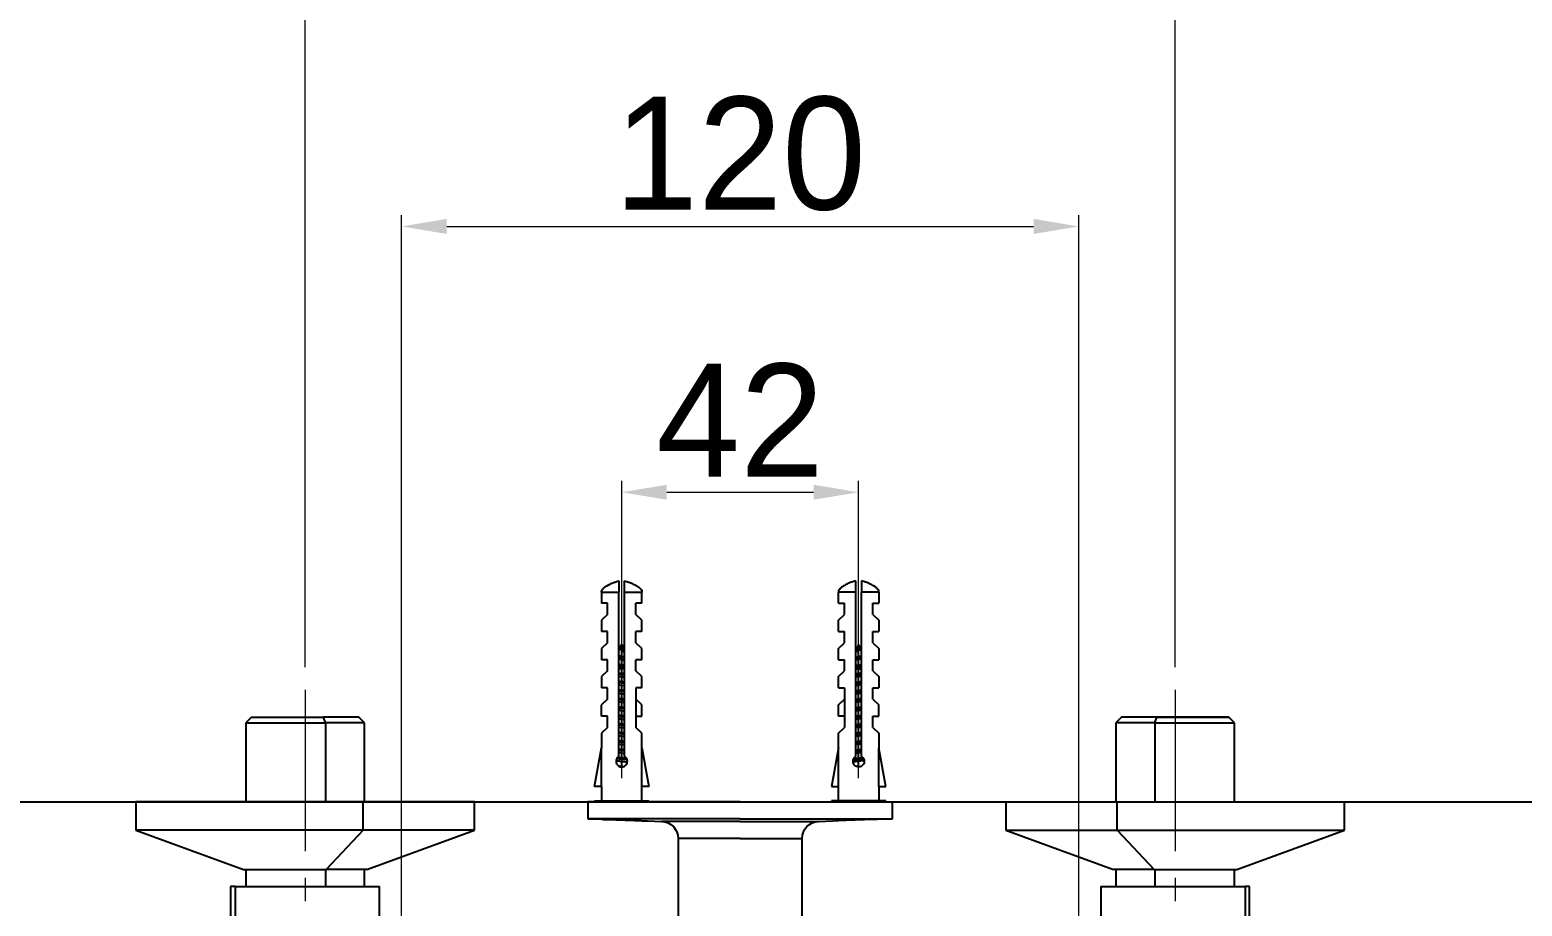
# Model space of a CAD drawing. Extents: x 0 to 3160, y 0 to 2315.
# Drawn here: x 821.4 to 1085.9, y 1824.3 to 1979.6 of the extents above; entities that cross this region are included whole.
import ezdxf

# ---------------------------------------------------------------- set-up
doc = ezdxf.new("R2010")
doc.units = 0
doc.header["$LTSCALE"] = 3
doc.header["$MEASUREMENT"] = 0
doc.header["$PDMODE"] = 3
doc.header["$PDSIZE"] = -10
doc.linetypes.add('CENTER2', pattern=[28.575, 19.05, -3.175, 3.175, -3.175])
doc.layers.get('0').update_dxf_attribs({"linetype": 'CONTINUOUS'})
doc.layers.get('DEFPOINTS').update_dxf_attribs({"linetype": 'CONTINUOUS'})
doc.layers.add('1', color=7, linetype='CONTINUOUS', true_color=0xffffff)
doc.layers.add('Cneter', color=1, linetype='CENTER2', lineweight=13)
doc.styles.add('Daelim Dimension', font='')
doc.styles.get('Daelim Dimension').set_extended_font_data('나눔고딕')
doc.dimstyles.new('DEFAULT', dxfattribs={"dimscale": 2, "dimtxt": 2, "dimasz": 2, "dimexe": 0, "dimexo": 2, "dimgap": 1, "dimtad": 1, "dimdec": 1, "dimzin": 9, "dimdsep": 46, "dimtxsty": 'Daelim Dimension', "dimcen": 0.5, "dimclrd": 252, "dimclre": 252, "dimclrt": 3, "dimadec": 1, "dimazin": 0, "dimtfac": 1, "dimtdec": 1, "dimtix": 1, "dimtmove": 0, "dimatfit": 3, "dimfxl": 1, "dimtolj": 1, "dimtzin": 1, "dimlwd": 9, "dimlwe": 9, "dimarcsym": 0})

# ---------------------------------------------------------------- blocks, each defined once
blk = doc.blocks.new('*D5')
at = {"color": 5, "lineweight": 9, "ltscale": 0.5, "transparency": 16777216}
for p, q in [((887.26, 1805.84), (887.26, 1946.78)), ((1007.26, 1805.84), (1007.26, 1946.78)), ((895.26, 1944.78), (999.26, 1944.78))]:
    blk.add_line(p, q, dxfattribs=at)
at = {"color": 5, "ltscale": 0.5, "transparency": 16777216}
for points in [[(895.26, 1946.12), (895.26, 1943.45), (887.26, 1944.78)], [(999.26, 1946.12), (999.26, 1943.45), (1007.26, 1944.78)]]:
    blk.add_solid(points, dxfattribs=at)
at = {"layer": 'DEFPOINTS', "color": 0, "ltscale": 0.5, "transparency": 16777216}
for p in [(1007.26, 1944.78), (887.26, 1801.84), (1007.26, 1801.84)]:
    blk.add_point(p, dxfattribs=at)
at = {"color": 7, "ltscale": 0.5, "transparency": 16777216, "insert": (947.26, 1957.63), "char_height": 20, "attachment_point": 5, "style": 'Daelim Dimension'}
blk.add_mtext('\\A1;120', dxfattribs=at)
blk = doc.blocks.new('*D6')
at = {"color": 5, "lineweight": 9, "ltscale": 0.5, "transparency": 16777216}
for p, q in [((870.16, 1866.65), (870.16, 2005.61)), ((1024.36, 1866.65), (1024.36, 2005.61)), ((1016.36, 2003.61), (878.16, 2003.61))]:
    blk.add_line(p, q, dxfattribs=at)
at = {"color": 5, "ltscale": 0.5, "transparency": 16777216}
for points in [[(878.16, 2004.95), (878.16, 2002.28), (870.16, 2003.61)], [(1016.36, 2004.95), (1016.36, 2002.28), (1024.36, 2003.61)]]:
    blk.add_solid(points, dxfattribs=at)
at = {"layer": 'DEFPOINTS', "color": 0, "ltscale": 0.5, "transparency": 16777216}
for p in [(870.16, 2003.61), (870.16, 1862.65), (1024.36, 1862.65)]:
    blk.add_point(p, dxfattribs=at)
at = {"color": 7, "ltscale": 0.5, "transparency": 16777216, "insert": (947.26, 2016.5), "char_height": 20, "attachment_point": 5, "style": 'Daelim Dimension'}
blk.add_mtext('\\A1;150~210', dxfattribs=at)
blk = doc.blocks.new('*D8')
at = {"color": 5, "lineweight": 9, "ltscale": 0.5, "transparency": 16777216}
for p, q in [((926.26, 1846.99), (926.26, 1899.67)), ((968.26, 1846.99), (968.26, 1899.67)), ((934.26, 1897.67), (960.26, 1897.67))]:
    blk.add_line(p, q, dxfattribs=at)
at = {"color": 5, "ltscale": 0.5, "transparency": 16777216}
for points in [[(934.26, 1899), (934.26, 1896.34), (926.26, 1897.67)], [(960.26, 1899), (960.26, 1896.34), (968.26, 1897.67)]]:
    blk.add_solid(points, dxfattribs=at)
at = {"layer": 'DEFPOINTS', "color": 0, "ltscale": 0.5, "transparency": 16777216}
for p in [(968.26, 1897.67), (926.26, 1842.99), (968.26, 1842.99)]:
    blk.add_point(p, dxfattribs=at)
at = {"color": 7, "ltscale": 0.5, "transparency": 16777216, "insert": (947.26, 1910.46), "char_height": 20, "attachment_point": 5, "style": 'Daelim Dimension'}
blk.add_mtext('\\A1;42', dxfattribs=at)

msp = doc.modelspace()

# ---------------------------------------------------------------- linework, layer by layer
at = {"ltscale": 0.5}
for p, q in [((1033.86, 1857.79), (1014.86, 1857.79)), ((613.27, 1842.79), (2093.12, 1842.79)), ((931.06, 1842.79), (921.46, 1842.79)), ((963.46, 1842.79), (973.06, 1842.79))]:
    msp.add_line(p, q, dxfattribs=at)
at = {"layer": '1', "color": 7, "linetype": 'Continuous'}
for p, q in [((922.66, 1879.99), (925.76, 1879.99)), ((922.66, 1879.99), (922.66, 1877.99)), ((923.76, 1877.99), (922.66, 1877.99)), ((923.76, 1875.99), (923.76, 1877.99)), ((925.76, 1850.86), (925.76, 1879.99)), ((926.76, 1879.99), (929.86, 1879.99)), ((926.76, 1850.86), (926.76, 1879.99)), ((928.76, 1875.99), (928.76, 1877.99)), ((929.86, 1877.99), (928.76, 1877.99)), ((929.86, 1877.99), (929.86, 1879.99)), ((967.76, 1879.99), (964.66, 1879.99)), ((964.66, 1877.99), (964.66, 1879.99)), ((964.66, 1877.99), (965.76, 1877.99)), ((965.76, 1875.99), (965.76, 1877.99)), ((967.76, 1850.86), (967.76, 1879.99)), ((968.76, 1850.86), (968.76, 1879.99)), ((971.86, 1879.99), (968.76, 1879.99)), ((970.76, 1877.99), (971.86, 1877.99)), ((970.76, 1875.99), (970.76, 1877.99)), ((971.86, 1879.99), (971.86, 1877.99)), ((923.76, 1875.99), (922.66, 1874.99)), ((929.86, 1874.99), (928.76, 1875.99)), ((964.66, 1874.99), (965.76, 1875.99)), ((970.76, 1875.99), (971.86, 1874.99)), ((922.66, 1874.99), (922.66, 1872.99)), ((923.76, 1872.99), (922.66, 1872.99)), ((923.76, 1870.99), (923.76, 1872.99)), ((928.76, 1870.99), (928.76, 1872.99)), ((929.86, 1872.99), (928.76, 1872.99)), ((929.86, 1872.99), (929.86, 1874.99)), ((964.66, 1872.99), (964.66, 1874.99)), ((964.66, 1872.99), (965.76, 1872.99)), ((965.76, 1870.99), (965.76, 1872.99)), ((970.76, 1872.99), (971.86, 1872.99)), ((970.76, 1870.99), (970.76, 1872.99)), ((971.86, 1874.99), (971.86, 1872.99)), ((923.76, 1870.99), (922.66, 1869.99)), ((922.66, 1869.99), (922.66, 1867.99)), ((926.11, 1870.26), (925.76, 1870.11)), ((925.76, 1869.52), (925.94, 1869.93)), ((925.85, 1870.01), (925.89, 1869.98)), ((926.08, 1870.25), (926.26, 1870.69)), ((926.26, 1870.69), (926.65, 1869.8)), ((926.26, 1870.69), (926.26, 1870.04)), ((929.86, 1869.99), (928.76, 1870.99)), ((929.86, 1867.99), (929.86, 1869.99)), ((964.66, 1869.99), (965.76, 1870.99)), ((964.66, 1867.99), (964.66, 1869.99)), ((968.26, 1870.69), (967.88, 1869.8)), ((968.45, 1870.25), (968.26, 1870.69)), ((968.26, 1870.69), (968.26, 1870.04)), ((968.42, 1870.26), (968.76, 1870.11)), ((968.76, 1869.52), (968.59, 1869.93)), ((968.68, 1870.01), (968.64, 1869.98)), ((970.76, 1870.99), (971.86, 1869.99)), ((971.86, 1869.99), (971.86, 1867.99)), ((923.76, 1867.99), (922.66, 1867.99)), ((923.76, 1865.99), (923.76, 1867.99)), ((926.26, 1868.59), (926.26, 1869.63)), ((926.26, 1867.06), (926.26, 1868.05)), ((928.76, 1865.99), (928.76, 1867.99)), ((929.86, 1867.99), (928.76, 1867.99)), ((964.66, 1867.99), (965.76, 1867.99)), ((965.76, 1865.99), (965.76, 1867.99)), ((968.26, 1868.59), (968.26, 1869.63)), ((968.26, 1867.06), (968.26, 1868.05)), ((970.76, 1867.99), (971.86, 1867.99)), ((970.76, 1865.99), (970.76, 1867.99)), ((923.76, 1865.99), (922.66, 1864.99)), ((922.66, 1864.99), (922.66, 1862.99)), ((926.26, 1866.4), (925.76, 1866.4)), ((926.76, 1866.4), (926.26, 1866.4)), ((926.26, 1865.55), (926.26, 1866.4)), ((926.26, 1864.07), (926.26, 1865)), ((929.86, 1864.99), (928.76, 1865.99)), ((929.86, 1862.99), (929.86, 1864.99)), ((964.66, 1864.99), (965.76, 1865.99)), ((964.66, 1862.99), (964.66, 1864.99)), ((967.76, 1866.4), (968.26, 1866.4)), ((968.26, 1865.55), (968.26, 1866.4)), ((968.26, 1866.4), (968.76, 1866.4)), ((968.26, 1864.07), (968.26, 1865)), ((970.76, 1865.99), (971.86, 1864.99)), ((971.86, 1864.99), (971.86, 1862.99)), ((923.76, 1862.99), (922.66, 1862.99)), ((923.76, 1860.99), (923.76, 1862.99)), ((926.26, 1862.57), (926.26, 1863.47)), ((926.26, 1861.07), (926.26, 1861.97)), ((928.76, 1862.99), (928.76, 1855.99)), ((929.86, 1862.99), (928.76, 1862.99)), ((964.66, 1862.99), (965.76, 1862.99)), ((965.76, 1862.99), (965.76, 1855.99)), ((968.26, 1862.57), (968.26, 1863.47)), ((968.26, 1861.07), (968.26, 1861.97)), ((970.76, 1862.99), (971.86, 1862.99)), ((970.76, 1860.99), (970.76, 1862.99)), ((923.76, 1860.99), (922.66, 1859.99)), ((922.66, 1857.99), (922.66, 1859.99)), ((926.26, 1859.57), (926.26, 1860.48)), ((929.86, 1859.99), (928.76, 1860.99)), ((929.86, 1857.99), (929.86, 1859.99)), ((964.66, 1859.99), (965.76, 1860.99)), ((964.66, 1857.99), (964.66, 1859.99)), ((968.26, 1859.57), (968.26, 1860.48)), ((970.76, 1860.99), (971.86, 1859.99)), ((971.86, 1857.99), (971.86, 1859.99)), ((860.66, 1857.79), (859.66, 1856.79)), ((859.66, 1856.79), (859.66, 1842.79)), ((859.66, 1856.79), (873.75, 1856.79)), ((860.66, 1857.79), (873.41, 1857.79)), ((873.75, 1856.79), (873.41, 1857.79)), ((879.66, 1857.79), (873.41, 1857.79)), ((873.75, 1856.79), (873.75, 1842.79)), ((880.66, 1856.79), (873.75, 1856.79)), ((880.66, 1856.79), (879.66, 1857.79)), ((880.66, 1842.79), (880.66, 1856.79)), ((923.76, 1857.99), (922.66, 1857.99)), ((923.76, 1855.99), (923.76, 1857.99)), ((926.26, 1858.07), (926.26, 1858.98)), ((926.26, 1856.56), (926.26, 1857.48)), ((928.76, 1857.99), (929.86, 1857.99)), ((965.76, 1857.99), (964.66, 1857.99)), ((968.26, 1858.07), (968.26, 1858.98)), ((968.26, 1856.56), (968.26, 1857.48)), ((970.76, 1857.99), (971.86, 1857.99)), ((970.76, 1855.99), (970.76, 1857.99)), ((1014.86, 1857.79), (1013.86, 1856.79)), ((1013.86, 1856.79), (1013.86, 1842.79)), ((1020.77, 1856.79), (1013.86, 1856.79)), ((1021.12, 1857.79), (1014.86, 1857.79)), ((1020.77, 1856.79), (1021.12, 1857.79)), ((1020.77, 1856.79), (1034.86, 1856.79)), ((1020.77, 1856.79), (1020.77, 1842.79)), ((1021.12, 1857.79), (1033.86, 1857.79)), ((1034.86, 1856.79), (1033.86, 1857.79)), ((1034.86, 1842.79), (1034.86, 1856.79)), ((923.76, 1855.99), (922.66, 1854.99)), ((922.66, 1854.99), (922.66, 1852.3)), ((926.26, 1855.06), (926.26, 1855.98)), ((926.26, 1853.56), (926.26, 1854.48)), ((929.86, 1854.99), (928.76, 1855.99)), ((929.86, 1852.3), (929.86, 1854.99)), ((964.66, 1854.99), (965.76, 1855.99)), ((964.66, 1852.3), (964.66, 1854.99)), ((968.26, 1855.06), (968.26, 1855.98)), ((968.26, 1853.56), (968.26, 1854.48)), ((970.76, 1855.99), (971.86, 1854.99)), ((971.86, 1854.99), (971.86, 1852.3)), ((921.46, 1845.49), (922.68, 1852.37)), ((922.68, 1845.49), (922.68, 1852.37)), ((926.26, 1852.06), (926.26, 1852.98)), ((926.26, 1850.56), (926.26, 1851.49)), ((929.85, 1845.49), (929.85, 1852.37)), ((929.85, 1852.37), (931.06, 1845.49)), ((964.68, 1852.37), (963.46, 1845.49)), ((964.68, 1845.49), (964.68, 1852.37)), ((968.26, 1852.06), (968.26, 1852.98)), ((968.26, 1850.56), (968.26, 1851.49)), ((971.85, 1845.49), (971.85, 1852.37)), ((973.06, 1845.49), (971.85, 1852.37)), ((926.26, 1849.06), (926.26, 1849.99)), ((968.26, 1849.06), (968.26, 1849.99)), ((922.68, 1845.49), (921.46, 1845.49)), ((922.66, 1845.49), (922.66, 1842.99)), ((931.06, 1845.49), (929.85, 1845.49)), ((929.86, 1842.99), (929.86, 1845.49)), ((963.46, 1845.49), (964.68, 1845.49)), ((964.66, 1842.99), (964.66, 1845.49)), ((971.85, 1845.49), (973.06, 1845.49)), ((971.86, 1845.49), (971.86, 1842.99)), ((840.16, 1842.79), (840.16, 1837.79)), ((880.42, 1842.79), (840.16, 1842.79)), ((880.42, 1837.79), (880.42, 1842.79)), ((900.16, 1842.79), (880.42, 1842.79)), ((900.16, 1837.79), (900.16, 1842.79)), ((920.26, 1842.79), (920.26, 1839.79)), ((947.26, 1842.79), (920.26, 1842.79)), ((921.46, 1842.79), (921.46, 1842.99)), ((921.46, 1842.99), (931.06, 1842.99)), ((931.06, 1842.79), (931.06, 1842.99)), ((947.26, 1842.79), (974.26, 1842.79)), ((963.46, 1842.79), (963.46, 1842.99)), ((973.06, 1842.99), (963.46, 1842.99)), ((973.06, 1842.79), (973.06, 1842.99)), ((974.26, 1839.79), (974.26, 1842.79)), ((994.36, 1842.79), (994.36, 1837.79)), ((994.36, 1842.79), (1014.1, 1842.79)), ((1014.1, 1842.79), (1054.36, 1842.79)), ((1014.1, 1837.79), (1014.1, 1842.79)), ((1054.36, 1837.79), (1054.36, 1842.79)), ((920.26, 1839.79), (922.66, 1839.71)), ((947.26, 1839.79), (920.26, 1839.79)), ((930.86, 1839.42), (933.37, 1839.33)), ((947.26, 1839.33), (933.37, 1839.33)), ((947.26, 1839.79), (974.26, 1839.79)), ((947.26, 1839.33), (961.16, 1839.33)), ((961.16, 1839.33), (963.66, 1839.42)), ((971.86, 1839.71), (974.26, 1839.79)), ((840.16, 1837.79), (859.21, 1830.79)), ((880.42, 1837.79), (840.16, 1837.79)), ((880.42, 1837.79), (873.91, 1830.79)), ((900.16, 1837.79), (880.42, 1837.79)), ((881.11, 1830.79), (900.16, 1837.79)), ((936.26, 1836.33), (936.26, 1786.19)), ((947.26, 1836.33), (936.26, 1836.33)), ((947.26, 1836.33), (958.26, 1836.33)), ((958.26, 1786.19), (958.26, 1836.33)), ((994.36, 1837.79), (1013.41, 1830.79)), ((994.36, 1837.79), (1014.1, 1837.79)), ((1014.1, 1837.79), (1020.62, 1830.79)), ((1014.1, 1837.79), (1054.36, 1837.79)), ((1035.31, 1830.79), (1054.36, 1837.79)), ((859.21, 1830.79), (873.91, 1830.79)), ((859.66, 1830.79), (859.66, 1827.79)), ((873.75, 1830.79), (873.75, 1827.79)), ((881.11, 1830.79), (873.91, 1830.79)), ((880.66, 1827.79), (880.66, 1830.79)), ((1020.62, 1830.79), (1013.41, 1830.79)), ((1013.86, 1830.79), (1013.86, 1827.79)), ((1020.62, 1830.79), (1035.31, 1830.79)), ((1020.77, 1830.79), (1020.77, 1827.79)), ((1034.86, 1827.79), (1034.86, 1830.79)), ((856.96, 1827.79), (856.96, 1796.79)), ((857.76, 1827.79), (856.96, 1827.79)), ((857.76, 1827.79), (883.36, 1827.79)), ((857.76, 1827.79), (857.76, 1820.54)), ((883.36, 1819.76), (883.36, 1827.79)), ((1011.16, 1827.79), (1011.16, 1819.76)), ((1011.16, 1827.79), (1036.77, 1827.79)), ((1036.77, 1827.79), (1036.77, 1820.54)), ((1037.56, 1827.79), (1036.77, 1827.79)), ((1037.56, 1796.79), (1037.56, 1827.79))]:
    msp.add_line(p, q, dxfattribs=at)
at = {"layer": '1', "color": 7, "linetype": 'Continuous', "extrusion": (0, 0, -1)}
for centre, start, end in [((-933.26, 1836.33), 92, 180), ((-961.26, 1836.33), 0, 88)]:
    msp.add_arc(centre, 3, start, end, dxfattribs=at)
at = {"layer": '1', "color": 7, "linetype": 'Continuous'}
for points, knots in [([(922.66, 1879.99), (922.66, 1880.11), (922.74, 1880.35), (923.08, 1880.72), (923.6, 1881.08), (924.2, 1881.4), (924.8, 1881.66), (925.33, 1881.85), (925.65, 1881.94), (925.76, 1881.96), (925.77, 1881.96)], [0, 0, 0, 0, 0.174868, 0.345446, 0.506184, 0.653063, 0.784052, 0.899005, 0.999131, 1, 1, 1, 1]), ([(922.66, 1879.99), (922.66, 1880.11), (922.74, 1880.35), (923.08, 1880.72), (923.59, 1881.08), (924.19, 1881.4), (924.79, 1881.66), (925.32, 1881.85), (925.65, 1881.94), (925.76, 1881.96), (925.77, 1881.96)], [0, 0, 0, 0, 0.173972, 0.344037, 0.504628, 0.651641, 0.782929, 0.898232, 0.998682, 1, 1, 1, 1]), ([(925.76, 1881.96), (925.76, 1881.94), (925.76, 1881.91), (925.76, 1881.8), (925.76, 1881.68), (925.76, 1881.39), (925.76, 1881.21), (925.76, 1880.83), (925.76, 1880.61), (925.76, 1880.26), (925.76, 1880.13), (925.76, 1879.99)], [0, 0, 0, 0, 0.118452, 0.118452, 0.370869, 0.370869, 0.615066, 0.615066, 0.855315, 0.855315, 1, 1, 1, 1]), ([(926.76, 1881.96), (926.76, 1881.96), (926.88, 1881.94), (927.21, 1881.85), (927.73, 1881.66), (928.34, 1881.4), (928.94, 1881.08), (929.45, 1880.72), (929.79, 1880.35), (929.86, 1880.11), (929.86, 1879.99)], [0, 0, 0, 0, 0.000834, 0.101332, 0.216692, 0.348043, 0.495128, 0.655797, 0.825944, 1, 1, 1, 1]), ([(926.76, 1879.99), (926.76, 1880.21), (926.76, 1880.44), (926.76, 1880.86), (926.76, 1881.06), (926.76, 1881.4), (926.76, 1881.56), (926.76, 1881.79), (926.76, 1881.88), (926.76, 1881.94), (926.76, 1881.95), (926.76, 1881.96)], [0, 0, 0, 0, 0.238866, 0.238866, 0.477697, 0.477697, 0.717085, 0.717085, 0.958428, 0.958428, 1, 1, 1, 1]), ([(967.76, 1881.96), (967.76, 1881.96), (967.65, 1881.94), (967.32, 1881.85), (966.79, 1881.66), (966.19, 1881.4), (965.59, 1881.08), (965.08, 1880.72), (964.74, 1880.35), (964.66, 1880.11), (964.66, 1879.99)], [0, 0, 0, 0, 0.000834, 0.101332, 0.216692, 0.348043, 0.495128, 0.655797, 0.825944, 1, 1, 1, 1]), ([(967.76, 1879.99), (967.76, 1880.21), (967.76, 1880.44), (967.76, 1880.86), (967.76, 1881.06), (967.76, 1881.4), (967.76, 1881.56), (967.76, 1881.79), (967.76, 1881.88), (967.76, 1881.94), (967.76, 1881.95), (967.76, 1881.96)], [0, 0, 0, 0, 0.238866, 0.238866, 0.477697, 0.477697, 0.717085, 0.717085, 0.958428, 0.958428, 1, 1, 1, 1]), ([(971.86, 1879.99), (971.86, 1880.11), (971.79, 1880.35), (971.44, 1880.72), (970.93, 1881.08), (970.33, 1881.4), (969.73, 1881.66), (969.2, 1881.85), (968.88, 1881.94), (968.76, 1881.96), (968.76, 1881.96)], [0, 0, 0, 0, 0.174868, 0.345446, 0.506184, 0.653063, 0.784052, 0.899005, 0.999131, 1, 1, 1, 1]), ([(971.86, 1879.99), (971.86, 1880.11), (971.79, 1880.35), (971.45, 1880.72), (970.94, 1881.08), (970.34, 1881.4), (969.73, 1881.66), (969.21, 1881.85), (968.88, 1881.94), (968.76, 1881.96), (968.76, 1881.96)], [0, 0, 0, 0, 0.173972, 0.344037, 0.504628, 0.651641, 0.782929, 0.898232, 0.998682, 1, 1, 1, 1]), ([(968.76, 1881.96), (968.76, 1881.94), (968.76, 1881.91), (968.76, 1881.8), (968.76, 1881.68), (968.76, 1881.39), (968.76, 1881.21), (968.76, 1880.83), (968.76, 1880.61), (968.76, 1880.26), (968.76, 1880.13), (968.76, 1879.99)], [0, 0, 0, 0, 0.118452, 0.118452, 0.370869, 0.370869, 0.615066, 0.615066, 0.855315, 0.855315, 1, 1, 1, 1]), ([(926.69, 1869.72), (926.68, 1869.73), (926.67, 1869.73), (926.56, 1869.76), (926.46, 1869.79), (926.27, 1869.84), (926.18, 1869.87), (926.02, 1869.93), (925.95, 1869.96), (925.89, 1869.99), (925.89, 1869.99), (925.89, 1869.99)], [0, 0, 0, 0, 0.039125, 0.039125, 0.377699, 0.377699, 0.696166, 0.696166, 0.996264, 0.996264, 1, 1, 1, 1]), ([(926.26, 1870.04), (926.24, 1870.06), (926.22, 1870.08), (926.17, 1870.13), (926.15, 1870.15), (926.12, 1870.19), (926.12, 1870.21), (926.11, 1870.23), (926.11, 1870.24), (926.11, 1870.25), (926.11, 1870.25), (926.11, 1870.26), (926.11, 1870.26), (926.11, 1870.26), (926.11, 1870.26), (926.11, 1870.26), (926.11, 1870.26), (926.11, 1870.26), (926.11, 1870.26), (926.11, 1870.26)], [0, 0, 0, 0, 0.270369, 0.270369, 0.64921, 0.64921, 0.812706, 0.812706, 0.91559, 0.91559, 0.968278, 0.968278, 0.98945, 0.98945, 0.996538, 0.996538, 0.998675, 0.998675, 1, 1, 1, 1]), ([(926.45, 1869.92), (926.43, 1869.93), (926.42, 1869.94), (926.37, 1869.97), (926.32, 1870), (926.28, 1870.04), (926.27, 1870.04), (926.26, 1870.04)], [0, 0, 0, 0, 0.21073, 0.21073, 0.896872, 0.896872, 1, 1, 1, 1]), ([(926.45, 1869.92), (926.47, 1869.91), (926.54, 1869.86), (926.65, 1869.79), (926.74, 1869.75), (926.76, 1869.74)], [0, 0, 0, 0, 0.262396, 0.798592, 1, 1, 1, 1]), ([(968.08, 1869.92), (968.06, 1869.91), (967.99, 1869.86), (967.88, 1869.79), (967.79, 1869.75), (967.76, 1869.74)], [0, 0, 0, 0, 0.262396, 0.798592, 1, 1, 1, 1]), ([(967.84, 1869.72), (967.85, 1869.73), (967.86, 1869.73), (967.96, 1869.76), (968.07, 1869.79), (968.26, 1869.84), (968.35, 1869.87), (968.51, 1869.93), (968.58, 1869.96), (968.64, 1869.99), (968.64, 1869.99), (968.64, 1869.99)], [0, 0, 0, 0, 0.039125, 0.039125, 0.377699, 0.377699, 0.696166, 0.696166, 0.996264, 0.996264, 1, 1, 1, 1]), ([(968.08, 1869.92), (968.09, 1869.93), (968.11, 1869.94), (968.16, 1869.97), (968.21, 1870), (968.25, 1870.04), (968.26, 1870.04), (968.26, 1870.04)], [0, 0, 0, 0, 0.21073, 0.21073, 0.896872, 0.896872, 1, 1, 1, 1]), ([(968.26, 1870.04), (968.29, 1870.06), (968.31, 1870.08), (968.36, 1870.13), (968.38, 1870.15), (968.4, 1870.19), (968.41, 1870.21), (968.42, 1870.23), (968.42, 1870.24), (968.42, 1870.25), (968.42, 1870.25), (968.42, 1870.26), (968.42, 1870.26), (968.42, 1870.26), (968.42, 1870.26), (968.42, 1870.26), (968.42, 1870.26), (968.42, 1870.26), (968.42, 1870.26), (968.42, 1870.26)], [0, 0, 0, 0, 0.270369, 0.270369, 0.64921, 0.64921, 0.812706, 0.812706, 0.91559, 0.91559, 0.968278, 0.968278, 0.98945, 0.98945, 0.996538, 0.996538, 0.998675, 0.998675, 1, 1, 1, 1]), ([(925.76, 1868.16), (925.86, 1868.14), (925.97, 1868.11), (926.14, 1868.07), (926.2, 1868.06), (926.26, 1868.05)], [0, 0, 0, 0, 0.653552, 0.653552, 1, 1, 1, 1]), ([(926.77, 1868.46), (926.76, 1868.47), (926.74, 1868.47), (926.62, 1868.5), (926.49, 1868.53), (926.26, 1868.59), (926.15, 1868.62), (925.94, 1868.67), (925.85, 1868.7), (925.77, 1868.72)], [0, 0, 0, 0, 0.044477, 0.044477, 0.386199, 0.386199, 0.700918, 0.700918, 1, 1, 1, 1]), ([(926.8, 1868.27), (926.7, 1868.28), (926.6, 1868.3), (926.32, 1868.34), (926.14, 1868.37), (925.91, 1868.4), (925.84, 1868.41), (925.78, 1868.42)], [0, 0, 0, 0, 0.297044, 0.297044, 0.81345, 0.81345, 1, 1, 1, 1]), ([(926.09, 1869.75), (926.1, 1869.75), (926.1, 1869.75), (926.14, 1869.71), (926.19, 1869.68), (926.25, 1869.64), (926.26, 1869.64), (926.26, 1869.63)], [0, 0, 0, 0, 0.089087, 0.089087, 0.868089, 0.868089, 1, 1, 1, 1]), ([(926.26, 1869.63), (926.27, 1869.63), (926.27, 1869.63), (926.29, 1869.62), (926.3, 1869.61), (926.38, 1869.57), (926.44, 1869.54), (926.55, 1869.48), (926.61, 1869.45), (926.7, 1869.4), (926.74, 1869.37), (926.77, 1869.35)], [0, 0, 0, 0, 0.020075, 0.020075, 0.10052, 0.10052, 0.418037, 0.418037, 0.734857, 0.734857, 1, 1, 1, 1]), ([(926.26, 1868.05), (926.27, 1868.05), (926.27, 1868.05), (926.29, 1868.04), (926.31, 1868.04), (926.39, 1868.02), (926.46, 1868.01), (926.61, 1867.97), (926.69, 1867.96), (926.77, 1867.94)], [0, 0, 0, 0, 0.024145, 0.024145, 0.120767, 0.120767, 0.509992, 0.509992, 1, 1, 1, 1]), ([(967.72, 1868.27), (967.82, 1868.28), (967.93, 1868.3), (968.21, 1868.34), (968.39, 1868.37), (968.62, 1868.4), (968.68, 1868.41), (968.74, 1868.42)], [0, 0, 0, 0, 0.297044, 0.297044, 0.81345, 0.81345, 1, 1, 1, 1]), ([(967.75, 1868.46), (967.77, 1868.47), (967.78, 1868.47), (967.91, 1868.5), (968.03, 1868.53), (968.27, 1868.59), (968.38, 1868.62), (968.58, 1868.67), (968.68, 1868.7), (968.76, 1868.72)], [0, 0, 0, 0, 0.044477, 0.044477, 0.386199, 0.386199, 0.700918, 0.700918, 1, 1, 1, 1]), ([(968.26, 1869.63), (968.26, 1869.63), (968.26, 1869.63), (968.24, 1869.62), (968.22, 1869.61), (968.15, 1869.57), (968.09, 1869.54), (967.98, 1869.48), (967.92, 1869.45), (967.83, 1869.4), (967.79, 1869.37), (967.76, 1869.35)], [0, 0, 0, 0, 0.020075, 0.020075, 0.10052, 0.10052, 0.418037, 0.418037, 0.734857, 0.734857, 1, 1, 1, 1]), ([(968.26, 1868.05), (968.26, 1868.05), (968.26, 1868.05), (968.23, 1868.04), (968.22, 1868.04), (968.13, 1868.02), (968.07, 1868.01), (967.92, 1867.97), (967.84, 1867.96), (967.76, 1867.94)], [0, 0, 0, 0, 0.024145, 0.024145, 0.120767, 0.120767, 0.509992, 0.509992, 1, 1, 1, 1]), ([(968.44, 1869.75), (968.43, 1869.75), (968.43, 1869.75), (968.38, 1869.71), (968.34, 1869.68), (968.28, 1869.64), (968.27, 1869.64), (968.26, 1869.63)], [0, 0, 0, 0, 0.089087, 0.089087, 0.868089, 0.868089, 1, 1, 1, 1]), ([(968.77, 1868.16), (968.67, 1868.14), (968.56, 1868.11), (968.39, 1868.07), (968.33, 1868.06), (968.26, 1868.05)], [0, 0, 0, 0, 0.653552, 0.653552, 1, 1, 1, 1]), ([(926.26, 1867.06), (926.25, 1867.06), (926.23, 1867.07), (926.14, 1867.08), (926.08, 1867.09), (925.92, 1867.12), (925.84, 1867.13), (925.75, 1867.15)], [0, 0, 0, 0, 0.096289, 0.096289, 0.482981, 0.482981, 1, 1, 1, 1]), ([(926.77, 1866.55), (926.71, 1866.56), (926.64, 1866.57), (926.38, 1866.6), (926.17, 1866.63), (925.9, 1866.66), (925.83, 1866.67), (925.75, 1866.68)], [0, 0, 0, 0, 0.18948, 0.18948, 0.77828, 0.77828, 1, 1, 1, 1]), ([(925.76, 1865.62), (925.77, 1865.61), (925.78, 1865.61), (925.95, 1865.59), (926.11, 1865.57), (926.26, 1865.55)], [0, 0, 0, 0, 0.067532, 0.067532, 1, 1, 1, 1]), ([(925.76, 1865.07), (925.76, 1865.07), (925.77, 1865.07), (925.93, 1865.05), (926.1, 1865.02), (926.26, 1865)], [0, 0, 0, 0, 0.019395, 0.019395, 1, 1, 1, 1]), ([(926.78, 1865.3), (926.54, 1865.32), (926.29, 1865.35), (925.95, 1865.38), (925.86, 1865.39), (925.77, 1865.4)], [0, 0, 0, 0, 0.727773, 0.727773, 1, 1, 1, 1]), ([(926.8, 1866.79), (926.66, 1866.8), (926.52, 1866.82), (926.18, 1866.86), (925.99, 1866.88), (925.8, 1866.9)], [0, 0, 0, 0, 0.421729, 0.421729, 1, 1, 1, 1]), ([(926.77, 1866.98), (926.76, 1866.98), (926.76, 1866.98), (926.59, 1867.01), (926.43, 1867.03), (926.26, 1867.06)], [0, 0, 0, 0, 0.028229, 0.028229, 1, 1, 1, 1]), ([(926.26, 1865), (926.39, 1864.98), (926.52, 1864.97), (926.69, 1864.94), (926.73, 1864.94), (926.77, 1864.93)], [0, 0, 0, 0, 0.73629, 0.73629, 1, 1, 1, 1]), ([(967.72, 1866.79), (967.86, 1866.8), (968.01, 1866.82), (968.34, 1866.86), (968.54, 1866.88), (968.73, 1866.9)], [0, 0, 0, 0, 0.421729, 0.421729, 1, 1, 1, 1]), ([(967.75, 1865.3), (967.99, 1865.32), (968.24, 1865.35), (968.58, 1865.38), (968.67, 1865.39), (968.76, 1865.4)], [0, 0, 0, 0, 0.727773, 0.727773, 1, 1, 1, 1]), ([(968.26, 1865), (968.14, 1864.98), (968.01, 1864.97), (967.84, 1864.94), (967.8, 1864.94), (967.75, 1864.93)], [0, 0, 0, 0, 0.73629, 0.73629, 1, 1, 1, 1]), ([(967.76, 1866.98), (967.77, 1866.98), (967.77, 1866.98), (967.93, 1867.01), (968.1, 1867.03), (968.26, 1867.06)], [0, 0, 0, 0, 0.028229, 0.028229, 1, 1, 1, 1]), ([(967.76, 1866.55), (967.82, 1866.56), (967.89, 1866.57), (968.15, 1866.6), (968.36, 1866.63), (968.63, 1866.66), (968.7, 1866.67), (968.77, 1866.68)], [0, 0, 0, 0, 0.18948, 0.18948, 0.77828, 0.77828, 1, 1, 1, 1]), ([(968.26, 1867.06), (968.28, 1867.06), (968.3, 1867.07), (968.38, 1867.08), (968.45, 1867.09), (968.6, 1867.12), (968.69, 1867.13), (968.77, 1867.15)], [0, 0, 0, 0, 0.096289, 0.096289, 0.482981, 0.482981, 1, 1, 1, 1]), ([(968.77, 1865.62), (968.76, 1865.61), (968.75, 1865.61), (968.58, 1865.59), (968.42, 1865.57), (968.26, 1865.55)], [0, 0, 0, 0, 0.067532, 0.067532, 1, 1, 1, 1]), ([(968.77, 1865.07), (968.76, 1865.07), (968.76, 1865.07), (968.6, 1865.05), (968.43, 1865.02), (968.26, 1865)], [0, 0, 0, 0, 0.019395, 0.019395, 1, 1, 1, 1]), ([(925.75, 1863.54), (925.82, 1863.53), (925.89, 1863.52), (926.06, 1863.5), (926.16, 1863.48), (926.26, 1863.47)], [0, 0, 0, 0, 0.417853, 0.417853, 1, 1, 1, 1]), ([(926.78, 1863.8), (926.74, 1863.8), (926.41, 1863.83), (926.06, 1863.87), (925.76, 1863.9)], [0, 0, 0, 0, 0.113057, 1, 1, 1, 1]), ([(925.76, 1862.04), (925.87, 1862.02), (925.99, 1862.01), (926.17, 1861.99), (926.21, 1861.98), (926.26, 1861.97)], [0, 0, 0, 0, 0.714171, 0.714171, 1, 1, 1, 1]), ([(926.77, 1864), (926.65, 1864.02), (926.53, 1864.04), (926.36, 1864.06), (926.31, 1864.06), (926.26, 1864.07)], [0, 0, 0, 0, 0.716834, 0.716834, 1, 1, 1, 1]), ([(926.77, 1862.5), (926.65, 1862.52), (926.53, 1862.53), (926.36, 1862.56), (926.31, 1862.56), (926.26, 1862.57)], [0, 0, 0, 0, 0.716385, 0.716385, 1, 1, 1, 1]), ([(967.75, 1863.8), (967.79, 1863.8), (968.12, 1863.83), (968.47, 1863.87), (968.76, 1863.9)], [0, 0, 0, 0, 0.113057, 1, 1, 1, 1]), ([(967.76, 1864), (967.87, 1864.02), (968, 1864.04), (968.17, 1864.06), (968.21, 1864.06), (968.26, 1864.07)], [0, 0, 0, 0, 0.716834, 0.716834, 1, 1, 1, 1]), ([(967.76, 1862.5), (967.87, 1862.52), (968, 1862.53), (968.17, 1862.56), (968.21, 1862.56), (968.26, 1862.57)], [0, 0, 0, 0, 0.716385, 0.716385, 1, 1, 1, 1]), ([(968.77, 1863.54), (968.71, 1863.53), (968.64, 1863.52), (968.47, 1863.5), (968.36, 1863.48), (968.26, 1863.47)], [0, 0, 0, 0, 0.417853, 0.417853, 1, 1, 1, 1]), ([(968.77, 1862.04), (968.65, 1862.02), (968.53, 1862.01), (968.36, 1861.99), (968.31, 1861.98), (968.26, 1861.97)], [0, 0, 0, 0, 0.714171, 0.714171, 1, 1, 1, 1]), ([(926.77, 1860.8), (926.47, 1860.83), (926.12, 1860.86), (925.79, 1860.9), (925.76, 1860.9)], [0, 0, 0, 0, 0.910595, 1, 1, 1, 1]), ([(925.76, 1860.54), (925.87, 1860.53), (925.99, 1860.51), (926.16, 1860.49), (926.21, 1860.48), (926.26, 1860.48)], [0, 0, 0, 0, 0.713135, 0.713135, 1, 1, 1, 1]), ([(926.77, 1861), (926.65, 1861.02), (926.53, 1861.03), (926.36, 1861.05), (926.31, 1861.06), (926.26, 1861.07)], [0, 0, 0, 0, 0.715491, 0.715491, 1, 1, 1, 1]), ([(926.77, 1859.5), (926.65, 1859.52), (926.53, 1859.53), (926.36, 1859.55), (926.31, 1859.56), (926.26, 1859.57)], [0, 0, 0, 0, 0.71471, 0.71471, 1, 1, 1, 1]), ([(967.76, 1861), (967.87, 1861.02), (968, 1861.03), (968.17, 1861.05), (968.21, 1861.06), (968.26, 1861.07)], [0, 0, 0, 0, 0.715491, 0.715491, 1, 1, 1, 1]), ([(967.76, 1860.8), (968.06, 1860.83), (968.41, 1860.86), (968.74, 1860.9), (968.77, 1860.9)], [0, 0, 0, 0, 0.910595, 1, 1, 1, 1]), ([(967.76, 1859.5), (967.87, 1859.52), (967.99, 1859.53), (968.17, 1859.55), (968.21, 1859.56), (968.26, 1859.57)], [0, 0, 0, 0, 0.71471, 0.71471, 1, 1, 1, 1]), ([(968.77, 1860.54), (968.65, 1860.53), (968.53, 1860.51), (968.36, 1860.49), (968.31, 1860.48), (968.26, 1860.48)], [0, 0, 0, 0, 0.713135, 0.713135, 1, 1, 1, 1]), ([(925.75, 1859.04), (925.81, 1859.04), (925.86, 1859.03), (926.03, 1859.01), (926.15, 1858.99), (926.26, 1858.98)], [0, 0, 0, 0, 0.326949, 0.326949, 1, 1, 1, 1]), ([(925.76, 1857.55), (925.87, 1857.53), (925.99, 1857.51), (926.16, 1857.49), (926.21, 1857.49), (926.26, 1857.48)], [0, 0, 0, 0, 0.71188, 0.71188, 1, 1, 1, 1]), ([(926.77, 1858), (926.65, 1858.01), (926.53, 1858.03), (926.36, 1858.05), (926.31, 1858.06), (926.26, 1858.07)], [0, 0, 0, 0, 0.714236, 0.714236, 1, 1, 1, 1]), ([(967.76, 1858), (967.87, 1858.01), (967.99, 1858.03), (968.17, 1858.05), (968.21, 1858.06), (968.26, 1858.07)], [0, 0, 0, 0, 0.714236, 0.714236, 1, 1, 1, 1]), ([(968.77, 1859.04), (968.72, 1859.04), (968.66, 1859.03), (968.5, 1859.01), (968.38, 1858.99), (968.26, 1858.98)], [0, 0, 0, 0, 0.326949, 0.326949, 1, 1, 1, 1]), ([(968.77, 1857.55), (968.65, 1857.53), (968.53, 1857.51), (968.36, 1857.49), (968.31, 1857.49), (968.26, 1857.48)], [0, 0, 0, 0, 0.71188, 0.71188, 1, 1, 1, 1]), ([(926.77, 1856.3), (926.5, 1856.32), (926.16, 1856.36), (925.83, 1856.39), (925.76, 1856.4)], [0, 0, 0, 0, 0.791672, 1, 1, 1, 1]), ([(925.76, 1856.05), (925.87, 1856.03), (925.99, 1856.02), (926.16, 1855.99), (926.21, 1855.99), (926.26, 1855.98)], [0, 0, 0, 0, 0.710745, 0.710745, 1, 1, 1, 1]), ([(926.77, 1854.8), (926.62, 1854.81), (926.28, 1854.85), (925.94, 1854.88), (925.76, 1854.9)], [0, 0, 0, 0, 0.434511, 1, 1, 1, 1]), ([(925.76, 1854.55), (925.87, 1854.53), (925.99, 1854.52), (926.16, 1854.5), (926.21, 1854.49), (926.26, 1854.48)], [0, 0, 0, 0, 0.709449, 0.709449, 1, 1, 1, 1]), ([(926.77, 1856.5), (926.65, 1856.51), (926.53, 1856.53), (926.36, 1856.55), (926.31, 1856.56), (926.26, 1856.56)], [0, 0, 0, 0, 0.713077, 0.713077, 1, 1, 1, 1]), ([(926.77, 1855), (926.68, 1855.01), (926.59, 1855.02), (926.42, 1855.04), (926.34, 1855.05), (926.26, 1855.06)], [0, 0, 0, 0, 0.538982, 0.538982, 1, 1, 1, 1]), ([(967.75, 1855), (967.84, 1855.01), (967.93, 1855.02), (968.1, 1855.04), (968.18, 1855.05), (968.26, 1855.06)], [0, 0, 0, 0, 0.538982, 0.538982, 1, 1, 1, 1]), ([(967.76, 1856.5), (967.87, 1856.51), (967.99, 1856.53), (968.16, 1856.55), (968.21, 1856.56), (968.26, 1856.56)], [0, 0, 0, 0, 0.713077, 0.713077, 1, 1, 1, 1]), ([(967.76, 1856.3), (968.02, 1856.32), (968.37, 1856.36), (968.7, 1856.39), (968.77, 1856.4)], [0, 0, 0, 0, 0.791672, 1, 1, 1, 1]), ([(967.76, 1854.8), (967.91, 1854.81), (968.24, 1854.85), (968.58, 1854.88), (968.77, 1854.9)], [0, 0, 0, 0, 0.434511, 1, 1, 1, 1]), ([(968.77, 1856.05), (968.65, 1856.03), (968.53, 1856.02), (968.36, 1855.99), (968.31, 1855.99), (968.26, 1855.98)], [0, 0, 0, 0, 0.710745, 0.710745, 1, 1, 1, 1]), ([(968.77, 1854.55), (968.65, 1854.53), (968.53, 1854.52), (968.36, 1854.5), (968.31, 1854.49), (968.26, 1854.48)], [0, 0, 0, 0, 0.709449, 0.709449, 1, 1, 1, 1]), ([(925.76, 1853.05), (925.87, 1853.04), (925.99, 1853.02), (926.16, 1853), (926.21, 1852.99), (926.26, 1852.99)], [0, 0, 0, 0, 0.709605, 0.709605, 1, 1, 1, 1]), ([(926.77, 1851.8), (926.54, 1851.82), (926.2, 1851.85), (925.86, 1851.89), (925.76, 1851.9)], [0, 0, 0, 0, 0.674064, 1, 1, 1, 1]), ([(925.76, 1851.55), (925.87, 1851.54), (925.99, 1851.52), (926.16, 1851.5), (926.21, 1851.49), (926.26, 1851.49)], [0, 0, 0, 0, 0.708335, 0.708335, 1, 1, 1, 1]), ([(926.77, 1853.5), (926.65, 1853.51), (926.53, 1853.53), (926.36, 1853.55), (926.31, 1853.56), (926.26, 1853.56)], [0, 0, 0, 0, 0.712023, 0.712023, 1, 1, 1, 1]), ([(926.77, 1851.99), (926.65, 1852.01), (926.53, 1852.03), (926.36, 1852.05), (926.31, 1852.05), (926.26, 1852.06)], [0, 0, 0, 0, 0.710734, 0.710734, 1, 1, 1, 1]), ([(967.76, 1853.5), (967.87, 1853.51), (967.99, 1853.53), (968.16, 1853.55), (968.21, 1853.56), (968.26, 1853.56)], [0, 0, 0, 0, 0.712023, 0.712023, 1, 1, 1, 1]), ([(967.76, 1851.99), (967.87, 1852.01), (967.99, 1852.03), (968.16, 1852.05), (968.21, 1852.05), (968.26, 1852.06)], [0, 0, 0, 0, 0.710734, 0.710734, 1, 1, 1, 1]), ([(967.76, 1851.8), (967.98, 1851.82), (968.33, 1851.85), (968.66, 1851.89), (968.77, 1851.9)], [0, 0, 0, 0, 0.674064, 1, 1, 1, 1]), ([(968.77, 1853.05), (968.65, 1853.04), (968.53, 1853.02), (968.36, 1853), (968.31, 1852.99), (968.26, 1852.99)], [0, 0, 0, 0, 0.709605, 0.709605, 1, 1, 1, 1]), ([(968.77, 1851.55), (968.66, 1851.54), (968.53, 1851.52), (968.36, 1851.5), (968.31, 1851.49), (968.26, 1851.49)], [0, 0, 0, 0, 0.708335, 0.708335, 1, 1, 1, 1]), ([(925.76, 1850.86), (925.67, 1850.8), (925.58, 1850.73), (925.43, 1850.55), (925.37, 1850.46), (925.29, 1850.24), (925.27, 1850.13), (925.26, 1849.91), (925.28, 1849.8), (925.34, 1849.59), (925.39, 1849.49), (925.52, 1849.32), (925.6, 1849.24), (925.78, 1849.11), (925.89, 1849.06), (926.1, 1849), (926.22, 1848.99), (926.44, 1849), (926.54, 1849.02), (926.74, 1849.11), (926.84, 1849.17), (927, 1849.31), (927.08, 1849.4), (927.19, 1849.59), (927.23, 1849.7), (927.27, 1849.92), (927.27, 1850.04), (927.23, 1850.25), (927.2, 1850.36), (927.1, 1850.55), (927.03, 1850.64), (926.9, 1850.77), (926.83, 1850.82), (926.76, 1850.86)], [0, 0, 0, 0, 0.065161, 0.065161, 0.130339, 0.130339, 0.194977, 0.194977, 0.257251, 0.257251, 0.319114, 0.319114, 0.383058, 0.383058, 0.448416, 0.448416, 0.512353, 0.512353, 0.574344, 0.574344, 0.636718, 0.636718, 0.701199, 0.701199, 0.766469, 0.766469, 0.829755, 0.829755, 0.8914, 0.8914, 0.954269, 0.954269, 1, 1, 1, 1]), ([(925.27, 1850.12), (925.34, 1850.11), (925.42, 1850.1), (925.69, 1850.06), (925.9, 1850.04), (926.16, 1850), (926.21, 1850), (926.26, 1849.99)], [0, 0, 0, 0, 0.249218, 0.249218, 0.856563, 0.856563, 1, 1, 1, 1]), ([(927.22, 1850.25), (926.98, 1850.28), (926.35, 1850.34), (925.71, 1850.4), (925.37, 1850.44)], [0, 0, 0, 0, 0.42178, 1, 1, 1, 1]), ([(926.26, 1850.56), (926.05, 1850.59), (925.84, 1850.61), (925.6, 1850.65), (925.56, 1850.65), (925.52, 1850.66)], [0, 0, 0, 0, 0.825974, 0.825974, 1, 1, 1, 1]), ([(927.17, 1850.44), (927.13, 1850.44), (927.1, 1850.45), (926.88, 1850.48), (926.67, 1850.51), (926.39, 1850.54), (926.33, 1850.55), (926.26, 1850.56)], [0, 0, 0, 0, 0.117151, 0.117151, 0.794211, 0.794211, 1, 1, 1, 1]), ([(926.26, 1849.99), (926.47, 1849.96), (926.69, 1849.94), (927.02, 1849.89), (927.14, 1849.87), (927.26, 1849.86)], [0, 0, 0, 0, 0.607513, 0.607513, 1, 1, 1, 1]), ([(926.49, 1849.03), (926.47, 1849.03), (926.44, 1849.04), (926.36, 1849.05), (926.31, 1849.05), (926.26, 1849.06)], [0, 0, 0, 0, 0.343185, 0.343185, 1, 1, 1, 1]), ([(968.76, 1850.86), (968.86, 1850.8), (968.95, 1850.73), (969.1, 1850.55), (969.16, 1850.46), (969.24, 1850.24), (969.26, 1850.13), (969.27, 1849.91), (969.25, 1849.8), (969.19, 1849.59), (969.14, 1849.49), (969.01, 1849.32), (968.93, 1849.24), (968.75, 1849.11), (968.64, 1849.06), (968.43, 1849), (968.31, 1848.99), (968.09, 1849), (967.98, 1849.02), (967.78, 1849.11), (967.69, 1849.17), (967.52, 1849.31), (967.45, 1849.4), (967.34, 1849.59), (967.3, 1849.7), (967.26, 1849.92), (967.26, 1850.04), (967.29, 1850.25), (967.33, 1850.36), (967.43, 1850.55), (967.49, 1850.64), (967.63, 1850.77), (967.69, 1850.82), (967.76, 1850.86)], [0, 0, 0, 0, 0.065161, 0.065161, 0.130339, 0.130339, 0.194977, 0.194977, 0.257251, 0.257251, 0.319114, 0.319114, 0.383058, 0.383058, 0.448416, 0.448416, 0.512353, 0.512353, 0.574344, 0.574344, 0.636718, 0.636718, 0.701199, 0.701199, 0.766469, 0.766469, 0.829755, 0.829755, 0.8914, 0.8914, 0.954269, 0.954269, 1, 1, 1, 1]), ([(968.26, 1849.99), (968.05, 1849.96), (967.84, 1849.94), (967.51, 1849.89), (967.39, 1849.87), (967.27, 1849.86)], [0, 0, 0, 0, 0.607513, 0.607513, 1, 1, 1, 1]), ([(967.31, 1850.25), (967.55, 1850.28), (968.17, 1850.34), (968.82, 1850.4), (969.16, 1850.44)], [0, 0, 0, 0, 0.42178, 1, 1, 1, 1]), ([(967.36, 1850.44), (967.39, 1850.44), (967.43, 1850.45), (967.65, 1850.48), (967.86, 1850.51), (968.13, 1850.54), (968.2, 1850.55), (968.26, 1850.56)], [0, 0, 0, 0, 0.117151, 0.117151, 0.794211, 0.794211, 1, 1, 1, 1]), ([(968.04, 1849.03), (968.06, 1849.03), (968.09, 1849.04), (968.16, 1849.05), (968.21, 1849.05), (968.26, 1849.06)], [0, 0, 0, 0, 0.343185, 0.343185, 1, 1, 1, 1]), ([(968.26, 1850.56), (968.47, 1850.59), (968.69, 1850.61), (968.93, 1850.65), (968.97, 1850.65), (969.01, 1850.66)], [0, 0, 0, 0, 0.825974, 0.825974, 1, 1, 1, 1]), ([(969.26, 1850.12), (969.18, 1850.11), (969.11, 1850.1), (968.84, 1850.06), (968.63, 1850.04), (968.36, 1850), (968.31, 1850), (968.26, 1849.99)], [0, 0, 0, 0, 0.249218, 0.249218, 0.856563, 0.856563, 1, 1, 1, 1]), ([(922.66, 1839.71), (922.66, 1839.71), (922.74, 1839.7), (923.05, 1839.7), (923.28, 1839.69), (923.85, 1839.67), (924.2, 1839.66), (924.98, 1839.64), (925.41, 1839.62), (926.31, 1839.59), (926.78, 1839.58), (927.69, 1839.55), (928.15, 1839.53), (928.97, 1839.5), (929.36, 1839.48), (930, 1839.46), (930.27, 1839.45), (930.67, 1839.43), (930.79, 1839.42), (930.86, 1839.42), (930.86, 1839.42), (930.86, 1839.42)], [0, 0, 0, 0, 0.10735, 0.10735, 0.214699, 0.214699, 0.322067, 0.322067, 0.429478, 0.429478, 0.536941, 0.536941, 0.644445, 0.644445, 0.751961, 0.751961, 0.859442, 0.859442, 0.966844, 0.966844, 1, 1, 1, 1]), ([(971.86, 1839.71), (971.86, 1839.71), (971.78, 1839.7), (971.48, 1839.7), (971.25, 1839.69), (970.68, 1839.67), (970.33, 1839.66), (969.55, 1839.64), (969.11, 1839.62), (968.22, 1839.59), (967.75, 1839.58), (966.83, 1839.55), (966.38, 1839.53), (965.56, 1839.5), (965.17, 1839.48), (964.53, 1839.46), (964.26, 1839.45), (963.86, 1839.43), (963.73, 1839.42), (963.67, 1839.42), (963.66, 1839.42), (963.66, 1839.42)], [0, 0, 0, 0, 0.10735, 0.10735, 0.214699, 0.214699, 0.322067, 0.322067, 0.429478, 0.429478, 0.536941, 0.536941, 0.644445, 0.644445, 0.751961, 0.751961, 0.859442, 0.859442, 0.966844, 0.966844, 1, 1, 1, 1])]:
    msp.add_open_spline(points, degree=3, knots=knots, dxfattribs=at)
for points, degree in [([(926.09, 1869.75), (926.02, 1869.88), (925.88, 1869.99)], 2), ([(968.44, 1869.75), (968.51, 1869.88), (968.65, 1869.99)], 2), ([(926.77, 1865.49), (926.6, 1865.51), (926.43, 1865.53), (926.26, 1865.55)], 3), ([(967.76, 1865.49), (967.92, 1865.51), (968.09, 1865.53), (968.26, 1865.55)], 3), ([(926.26, 1862.57), (926.07, 1862.59), (925.87, 1862.62), (925.68, 1862.65)], 3), ([(926.26, 1864.07), (926.09, 1864.09), (925.92, 1864.11), (925.76, 1864.14)], 3), ([(926.77, 1862.3), (926.44, 1862.33), (926.09, 1862.36), (925.76, 1862.4)], 3), ([(926.26, 1863.47), (926.46, 1863.45), (926.66, 1863.42), (926.84, 1863.4)], 3), ([(926.26, 1861.97), (926.43, 1861.95), (926.6, 1861.93), (926.77, 1861.91)], 3), ([(968.26, 1863.47), (968.07, 1863.45), (967.87, 1863.42), (967.69, 1863.4)], 3), ([(967.76, 1862.3), (968.09, 1862.33), (968.44, 1862.36), (968.77, 1862.4)], 3), ([(968.26, 1861.97), (968.09, 1861.95), (967.92, 1861.93), (967.76, 1861.91)], 3), ([(968.26, 1864.07), (968.43, 1864.09), (968.6, 1864.11), (968.77, 1864.14)], 3), ([(968.26, 1862.57), (968.46, 1862.59), (968.66, 1862.62), (968.85, 1862.65)], 3), ([(926.26, 1861.07), (926.09, 1861.09), (925.92, 1861.11), (925.76, 1861.13)], 3), ([(926.26, 1859.57), (926.1, 1859.59), (925.92, 1859.61), (925.76, 1859.63)], 3), ([(926.78, 1859.3), (926.44, 1859.33), (926.1, 1859.36), (925.76, 1859.4)], 3), ([(926.26, 1860.48), (926.43, 1860.45), (926.6, 1860.43), (926.77, 1860.41)], 3), ([(967.75, 1859.3), (968.08, 1859.33), (968.43, 1859.36), (968.76, 1859.4)], 3), ([(968.26, 1860.48), (968.09, 1860.45), (967.92, 1860.43), (967.76, 1860.41)], 3), ([(968.26, 1861.07), (968.43, 1861.09), (968.6, 1861.11), (968.77, 1861.13)], 3), ([(968.26, 1859.57), (968.43, 1859.59), (968.6, 1859.61), (968.77, 1859.63)], 3), ([(926.26, 1858.07), (926.09, 1858.09), (925.92, 1858.11), (925.76, 1858.13)], 3), ([(926.77, 1857.8), (926.44, 1857.83), (926.09, 1857.86), (925.76, 1857.9)], 3), ([(926.26, 1858.98), (926.43, 1858.96), (926.6, 1858.93), (926.77, 1858.91)], 3), ([(926.26, 1857.48), (926.43, 1857.46), (926.6, 1857.44), (926.77, 1857.41)], 3), ([(968.26, 1858.98), (968.09, 1858.96), (967.92, 1858.93), (967.76, 1858.91)], 3), ([(967.76, 1857.8), (968.09, 1857.83), (968.44, 1857.86), (968.77, 1857.9)], 3), ([(968.26, 1857.48), (968.09, 1857.46), (967.92, 1857.44), (967.76, 1857.41)], 3), ([(968.26, 1858.07), (968.43, 1858.09), (968.6, 1858.11), (968.77, 1858.13)], 3), ([(926.26, 1856.56), (926.09, 1856.59), (925.92, 1856.61), (925.76, 1856.63)], 3), ([(926.26, 1855.06), (926.09, 1855.08), (925.92, 1855.11), (925.76, 1855.13)], 3), ([(926.26, 1855.98), (926.43, 1855.96), (926.6, 1855.94), (926.77, 1855.92)], 3), ([(926.26, 1854.48), (926.43, 1854.46), (926.6, 1854.44), (926.76, 1854.42)], 3), ([(968.26, 1855.98), (968.09, 1855.96), (967.92, 1855.94), (967.76, 1855.92)], 3), ([(968.26, 1854.48), (968.1, 1854.46), (967.93, 1854.44), (967.76, 1854.42)], 3), ([(968.26, 1856.56), (968.43, 1856.59), (968.6, 1856.61), (968.77, 1856.63)], 3), ([(968.26, 1855.06), (968.43, 1855.08), (968.6, 1855.11), (968.77, 1855.13)], 3), ([(926.26, 1853.56), (926.09, 1853.58), (925.92, 1853.61), (925.76, 1853.63)], 3), ([(926.77, 1853.3), (926.44, 1853.33), (926.09, 1853.36), (925.76, 1853.4)], 3), ([(926.26, 1852.06), (926.09, 1852.08), (925.92, 1852.1), (925.76, 1852.13)], 3), ([(926.26, 1852.99), (926.43, 1852.96), (926.6, 1852.94), (926.77, 1852.92)], 3), ([(926.26, 1851.49), (926.43, 1851.47), (926.6, 1851.44), (926.77, 1851.42)], 3), ([(967.76, 1853.3), (968.09, 1853.33), (968.44, 1853.36), (968.77, 1853.4)], 3), ([(968.26, 1852.99), (968.09, 1852.96), (967.92, 1852.94), (967.76, 1852.92)], 3), ([(968.26, 1851.49), (968.09, 1851.47), (967.92, 1851.44), (967.76, 1851.42)], 3), ([(968.26, 1853.56), (968.43, 1853.58), (968.6, 1853.61), (968.77, 1853.63)], 3), ([(968.26, 1852.06), (968.43, 1852.08), (968.6, 1852.1), (968.77, 1852.13)], 3), ([(926.26, 1849.06), (926.11, 1849.08), (925.95, 1849.1), (925.8, 1849.12)], 3), ([(968.26, 1849.06), (968.42, 1849.08), (968.58, 1849.1), (968.73, 1849.12)], 3)]:
    msp.add_open_spline(points, degree=degree, dxfattribs=at)
at = {"layer": 'Cneter', "lineweight": 5, "ltscale": 0.5}
for p, q in [((870.16, 1862.65), (870.16, 1825.21)), ((1024.36, 1862.65), (1024.36, 1825.21)), ((1024.36, 1862.65), (1024.36, 1825.21))]:
    msp.add_line(p, q, dxfattribs=at)

# ---------------------------------------------------------------- dimensions: what is measured, and where the dimension line sits
at = {"color": 5, "ltscale": 0.5}
dim = msp.add_linear_dim(base=(870.16, 2003.61), p1=(1024.36, 1862.65), p2=(870.16, 1862.65), text='150~210', dimstyle='DEFAULT', override={"dimtxt": 10, "dimasz": 4, "dimexe": 1, "dimdec": 0, "dimclrd": 5, "dimclre": 5, "dimclrt": 7}, dxfattribs=at)
dim.commit()
dim.dimension.update_dxf_attribs({"geometry": '*D6', "text_midpoint": (947.26, 2016.5)})
for base, p1, p2, picture, middle in [((1007.26, 1944.78), (887.26, 1801.84), (1007.26, 1801.84), '*D5', (947.26, 1957.63)), ((968.26, 1897.67), (926.26, 1842.99), (968.26, 1842.99), '*D8', (947.26, 1910.46))]:
    dim = msp.add_linear_dim(base=base, p1=p1, p2=p2, dimstyle='DEFAULT', override={"dimtxt": 10, "dimasz": 4, "dimexe": 1, "dimdec": 0, "dimclrd": 5, "dimclre": 5, "dimclrt": 7}, dxfattribs=at)
    dim.commit()
    dim.dimension.update_dxf_attribs({"geometry": picture, "text_midpoint": middle})

doc.saveas('drawing.dxf')
